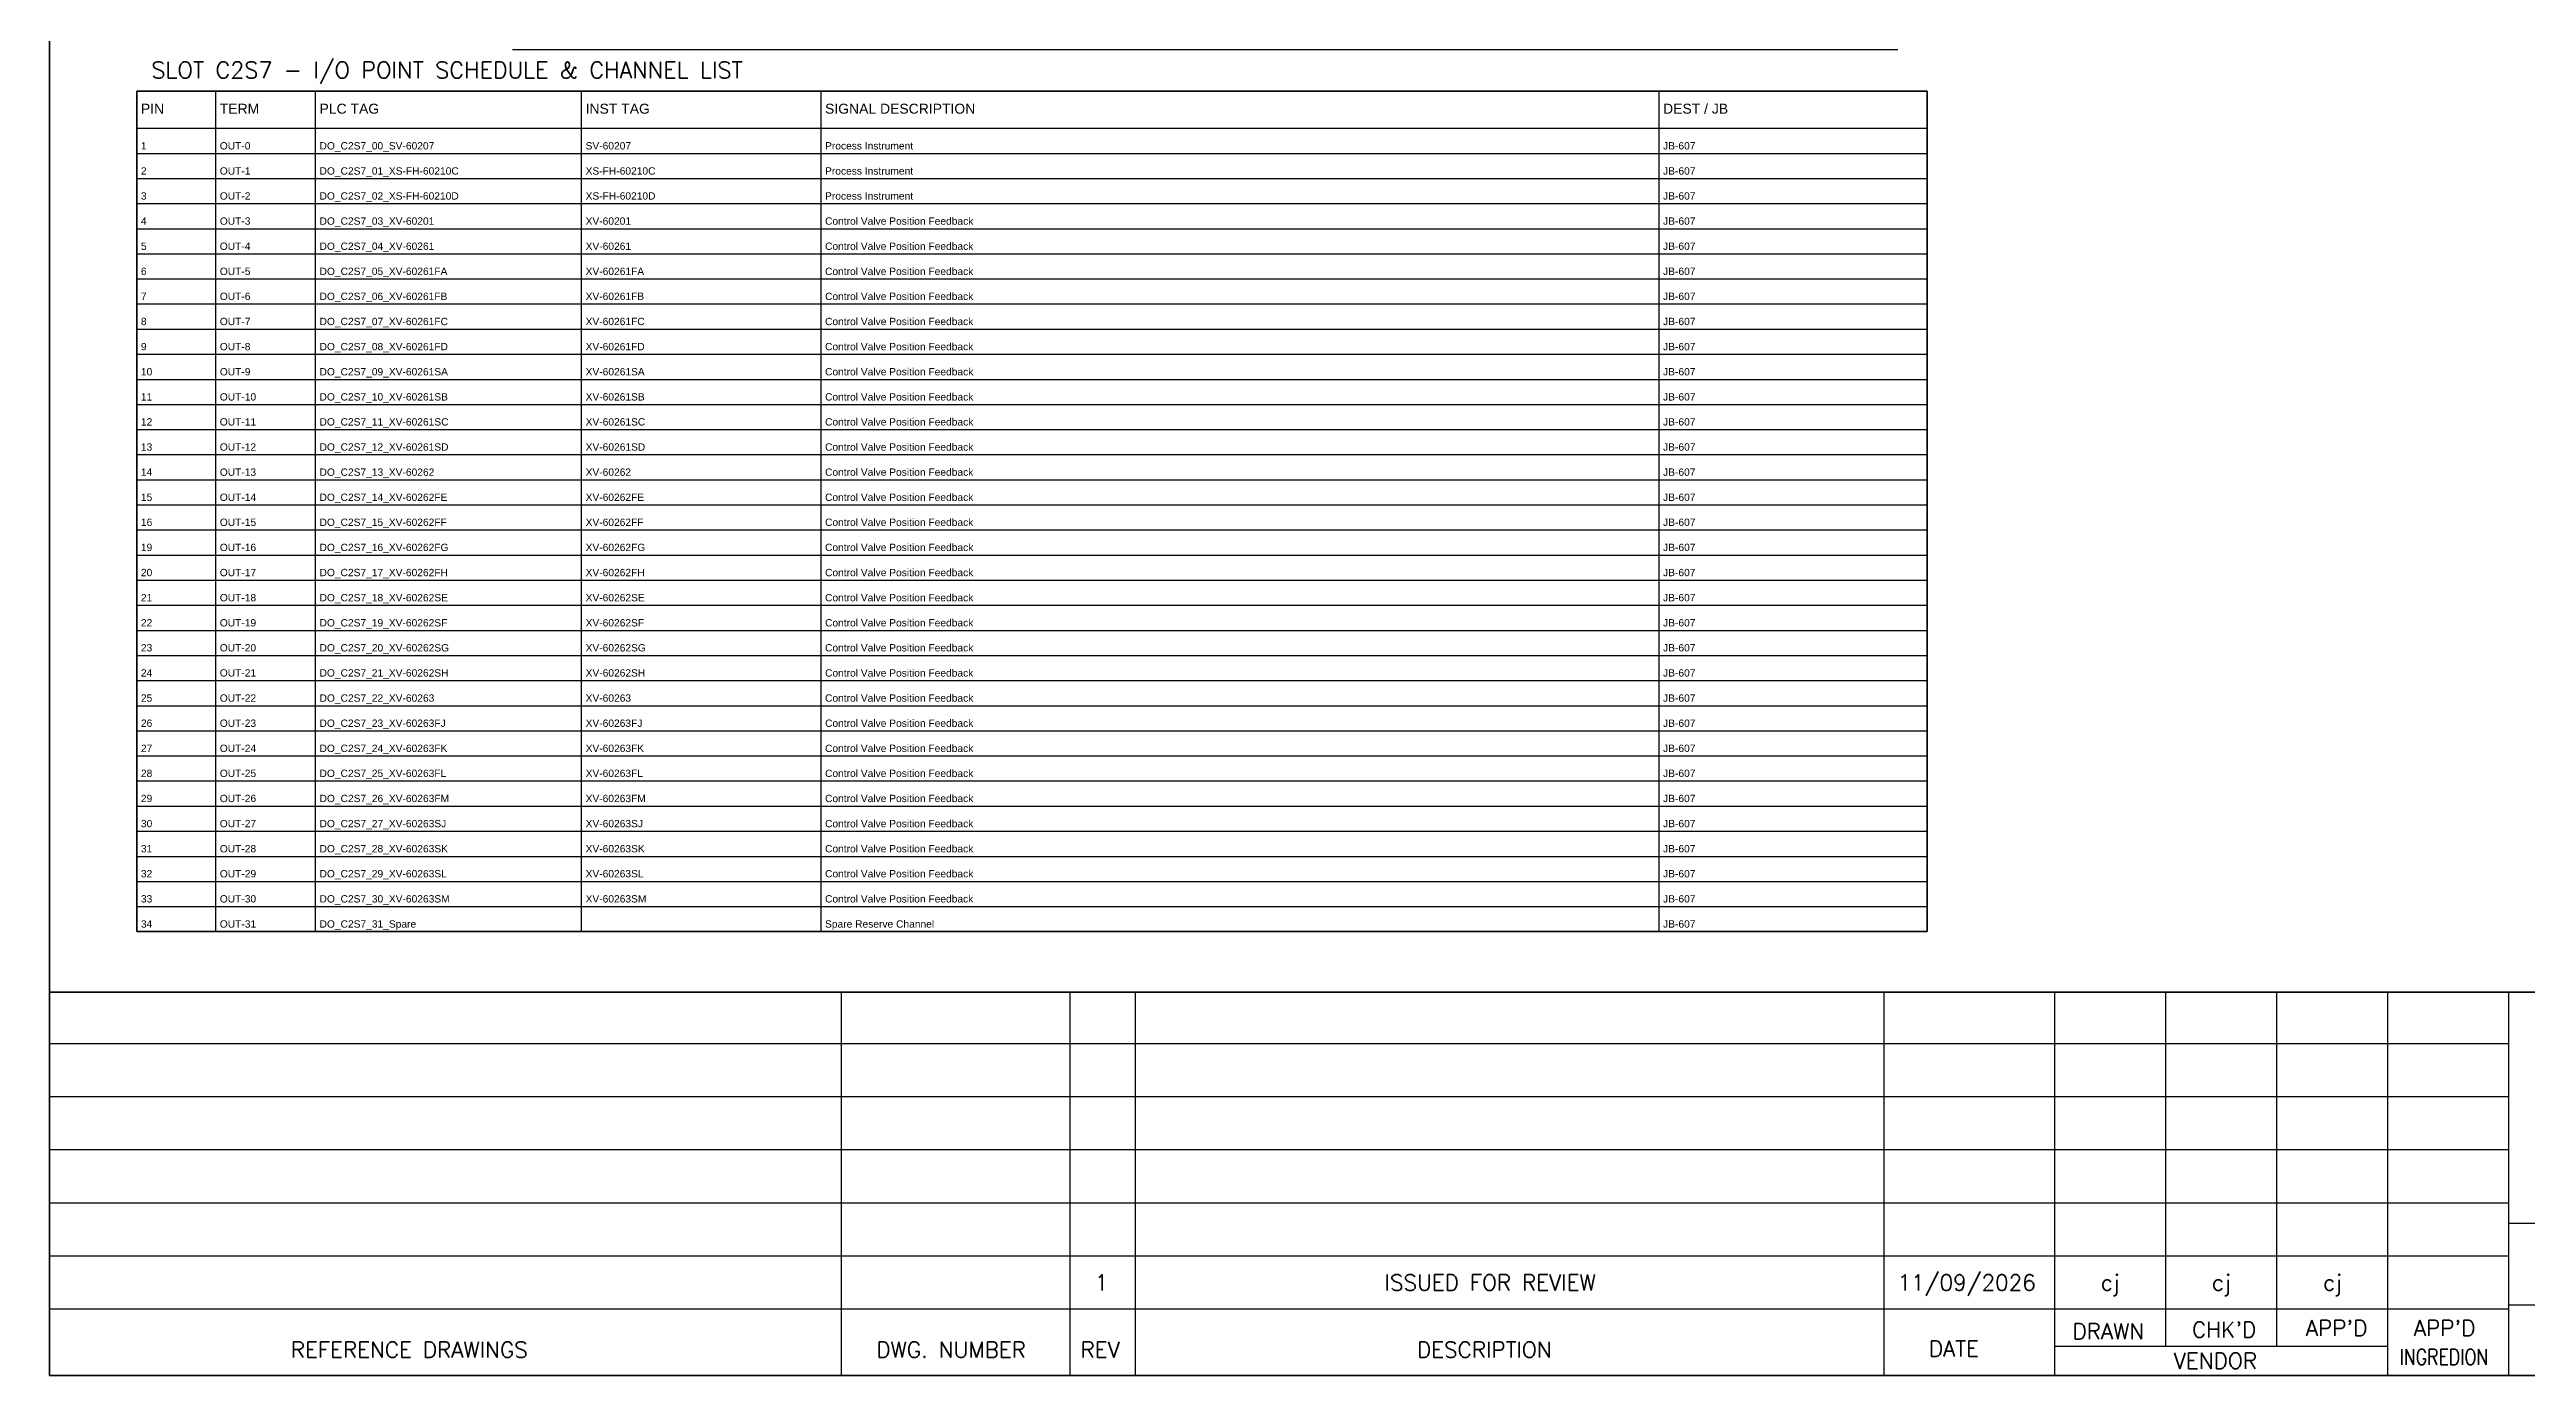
# Model space of a CAD drawing. Header units: millimetres. Extents: x 0 to 54213, y 0 to 2820.
# Drawn here: x 29353 to 31215, y 0 to 997 of the extents above; entities that cross this region are included whole.
import ezdxf
from ezdxf.enums import TextEntityAlignment as Align

# ---------------------------------------------------------------- set-up
doc = ezdxf.new("R2010")
doc.units = ezdxf.units.MM
for name, color, linetype in [('GT_1', 9, 'Continuous'), ('HELPPOINT', 7, 'Continuous'), ('MEMBER', 7, 'Continuous')]:
    doc.layers.add(name, color=color, linetype=linetype)
doc.layers.add('IE-WIRE', color=7, linetype='Continuous', lineweight=25)
doc.styles.add('ROMANS', font='romans.shx', dxfattribs={"width": 0.85, "height": 25})
doc.styles.get("Standard").update_dxf_attribs({"font": 'arial.ttf'})

msp = doc.modelspace()

# ---------------------------------------------------------------- linework, layer by layer
at = {"color": 7}
for p, q in [((29478.1, 333.8), (29478.1, 965.9)), ((29553.1, 333.8), (29553.1, 965.9)), ((29753.1, 333.8), (29753.1, 965.9)), ((29933.1, 333.8), (29933.1, 965.9)), ((30563.1, 333.8), (30563.1, 965.9)), ((29418.8, 937.9), (30764.6, 937.9))]:
    msp.add_line(p, q, dxfattribs=at)
at = {"color": 8}
for p, q in [((29418.8, 919), (30764.6, 919)), ((29418.8, 900.1), (30764.6, 900.1)), ((29418.8, 881.3), (30764.6, 881.3)), ((29418.8, 862.4), (30764.6, 862.4)), ((29418.8, 843.5), (30764.6, 843.5)), ((29418.8, 824.6), (30764.6, 824.6)), ((29418.8, 805.8), (30764.6, 805.8)), ((29418.8, 786.9), (30764.6, 786.9)), ((29418.8, 768), (30764.6, 768)), ((29418.8, 749.1), (30764.6, 749.1)), ((29418.8, 730.2), (30764.6, 730.2)), ((29418.8, 711.4), (30764.6, 711.4)), ((29418.8, 692.5), (30764.6, 692.5)), ((29418.8, 673.6), (30764.6, 673.6)), ((29418.8, 654.7), (30764.6, 654.7)), ((29418.8, 635.9), (30764.6, 635.9)), ((29418.8, 617), (30764.6, 617)), ((29418.8, 598.1), (30764.6, 598.1)), ((29418.8, 579.2), (30764.6, 579.2)), ((29418.8, 560.3), (30764.6, 560.3)), ((29418.8, 541.5), (30764.6, 541.5)), ((29418.8, 522.6), (30764.6, 522.6)), ((29418.8, 503.7), (30764.6, 503.7)), ((29418.8, 484.8), (30764.6, 484.8)), ((29418.8, 465.9), (30764.6, 465.9)), ((29418.8, 447.1), (30764.6, 447.1)), ((29418.8, 428.2), (30764.6, 428.2)), ((29418.8, 409.3), (30764.6, 409.3)), ((29418.8, 390.4), (30764.6, 390.4)), ((29418.8, 371.6), (30764.6, 371.6)), ((29418.8, 352.7), (30764.6, 352.7))]:
    msp.add_line(p, q, dxfattribs=at)
msp.add_lwpolyline([(29418.8, 965.9), (30764.6, 965.9), (30764.6, 333.8), (29418.8, 333.8)], close=True)
at = {"color": 7}
msp.add_lwpolyline([(29418.8, 333.8), (30764.6, 333.8), (30764.6, 965.9), (29418.8, 965.9), (29418.8, 333.8)], dxfattribs=at)
at = {"layer": 'GT_1', "color": 4}
for p, q in [((29948.5, 0), (29948.5, 288.2)), ((30120.4, 0), (30120.4, 288.2)), ((30169.6, 0), (30169.6, 288.2)), ((30732.2, 0), (30732.2, 288.2)), ((30860.5, 0), (30860.5, 288.2)), ((30944.1, 21.8), (30944.1, 288.2)), ((31027.6, 21.8), (31027.6, 288.2)), ((31110.9, 0), (31110.9, 288.2)), ((31201.9, 0), (31201.9, 288.2)), ((31201.9, 249.3), (29353.1, 249.3)), ((31201.9, 209.5), (29353.1, 209.5)), ((31201.9, 169.6), (29353.1, 169.6)), ((31201.9, 129.7), (29353.1, 129.7)), ((31988.9, 114.3), (31201.9, 114.3)), ((31201.9, 89.7), (29353.1, 89.7)), ((31201.8, 49.8), (29353.1, 49.8)), ((31988.9, 52.9), (31201.9, 52.9)), ((31110.9, 21.8), (30860.5, 21.8))]:
    msp.add_line(p, q, dxfattribs=at)
at = {"layer": 'HELPPOINT', "color": 4, "lineweight": 35}
for p, q in [((29353.1, 0), (29353.1, 2704.2)), ((29353.1, 0), (29353.1, 2704.2)), ((33246.4, 0), (29353.1, 0)), ((33246.4, 0), (29353.1, 0))]:
    msp.add_line(p, q, dxfattribs=at)
at = {"layer": 'IE-WIRE', "color": 4}
msp.add_line((29701.2, 997.2), (30742.5, 997.2), dxfattribs=at)
at = {"layer": 'MEMBER', "color": 4, "lineweight": 35}
msp.add_line((29353.1, 288.2), (33246.4, 288.2), dxfattribs=at)
msp.add_line((29353.1, 288.2), (33246.4, 288.2), dxfattribs=at)

# ---------------------------------------------------------------- texts
at = {"color": 3}
for s, p in [('PIN', (29421.8, 948.9)), ('TERM', (29481.1, 948.9)), ('PLC TAG', (29556.1, 948.9)), ('INST TAG', (29756.1, 948.9)), ('SIGNAL DESCRIPTION', (29936.1, 948.9)), ('DEST / JB', (30566.1, 948.9))]:
    msp.add_text(s, height=7.5, dxfattribs=at).set_placement(p)
at = {"color": 7}
for s, p in [('1', (29421.8, 922)), ('OUT-0', (29481.1, 922)), ('DO_C2S7_00_SV-60207', (29556.1, 922)), ('SV-60207', (29756.1, 922)), ('Process Instrument', (29936.1, 922)), ('JB-607', (30566.1, 922)), ('2', (29421.8, 903.1)), ('OUT-1', (29481.1, 903.1)), ('DO_C2S7_01_XS-FH-60210C', (29556.1, 903.1)), ('XS-FH-60210C', (29756.1, 903.1)), ('Process Instrument', (29936.1, 903.1)), ('JB-607', (30566.1, 903.1)), ('3', (29421.8, 884.3)), ('OUT-2', (29481.1, 884.3)), ('DO_C2S7_02_XS-FH-60210D', (29556.1, 884.3)), ('XS-FH-60210D', (29756.1, 884.3)), ('Process Instrument', (29936.1, 884.3)), ('JB-607', (30566.1, 884.3)), ('4', (29421.8, 865.4)), ('OUT-3', (29481.1, 865.4)), ('DO_C2S7_03_XV-60201', (29556.1, 865.4)), ('XV-60201', (29756.1, 865.4)), ('Control Valve Position Feedback', (29936.1, 865.4)), ('JB-607', (30566.1, 865.4)), ('5', (29421.8, 846.5)), ('OUT-4', (29481.1, 846.5)), ('DO_C2S7_04_XV-60261', (29556.1, 846.5)), ('XV-60261', (29756.1, 846.5)), ('Control Valve Position Feedback', (29936.1, 846.5)), ('JB-607', (30566.1, 846.5)), ('6', (29421.8, 827.6)), ('OUT-5', (29481.1, 827.6)), ('DO_C2S7_05_XV-60261FA', (29556.1, 827.6)), ('XV-60261FA', (29756.1, 827.6)), ('Control Valve Position Feedback', (29936.1, 827.6)), ('JB-607', (30566.1, 827.6)), ('7', (29421.8, 808.8)), ('OUT-6', (29481.1, 808.8)), ('DO_C2S7_06_XV-60261FB', (29556.1, 808.8)), ('XV-60261FB', (29756.1, 808.8)), ('Control Valve Position Feedback', (29936.1, 808.8)), ('JB-607', (30566.1, 808.8)), ('8', (29421.8, 789.9)), ('OUT-7', (29481.1, 789.9)), ('DO_C2S7_07_XV-60261FC', (29556.1, 789.9)), ('XV-60261FC', (29756.1, 789.9)), ('Control Valve Position Feedback', (29936.1, 789.9)), ('JB-607', (30566.1, 789.9)), ('9', (29421.8, 771)), ('OUT-8', (29481.1, 771)), ('DO_C2S7_08_XV-60261FD', (29556.1, 771)), ('XV-60261FD', (29756.1, 771)), ('Control Valve Position Feedback', (29936.1, 771)), ('JB-607', (30566.1, 771)), ('10', (29421.8, 752.1)), ('OUT-9', (29481.1, 752.1)), ('DO_C2S7_09_XV-60261SA', (29556.1, 752.1)), ('XV-60261SA', (29756.1, 752.1)), ('Control Valve Position Feedback', (29936.1, 752.1)), ('JB-607', (30566.1, 752.1)), ('11', (29421.8, 733.2)), ('OUT-10', (29481.1, 733.2)), ('DO_C2S7_10_XV-60261SB', (29556.1, 733.2)), ('XV-60261SB', (29756.1, 733.2)), ('Control Valve Position Feedback', (29936.1, 733.2)), ('JB-607', (30566.1, 733.2)), ('12', (29421.8, 714.4)), ('OUT-11', (29481.1, 714.4)), ('DO_C2S7_11_XV-60261SC', (29556.1, 714.4)), ('XV-60261SC', (29756.1, 714.4)), ('Control Valve Position Feedback', (29936.1, 714.4)), ('JB-607', (30566.1, 714.4)), ('13', (29421.8, 695.5)), ('OUT-12', (29481.1, 695.5)), ('DO_C2S7_12_XV-60261SD', (29556.1, 695.5)), ('XV-60261SD', (29756.1, 695.5)), ('Control Valve Position Feedback', (29936.1, 695.5)), ('JB-607', (30566.1, 695.5)), ('14', (29421.8, 676.6)), ('OUT-13', (29481.1, 676.6)), ('DO_C2S7_13_XV-60262', (29556.1, 676.6)), ('XV-60262', (29756.1, 676.6)), ('Control Valve Position Feedback', (29936.1, 676.6)), ('JB-607', (30566.1, 676.6)), ('15', (29421.8, 657.7)), ('OUT-14', (29481.1, 657.7)), ('DO_C2S7_14_XV-60262FE', (29556.1, 657.7)), ('XV-60262FE', (29756.1, 657.7)), ('Control Valve Position Feedback', (29936.1, 657.7)), ('JB-607', (30566.1, 657.7)), ('16', (29421.8, 638.9)), ('OUT-15', (29481.1, 638.9)), ('DO_C2S7_15_XV-60262FF', (29556.1, 638.9)), ('XV-60262FF', (29756.1, 638.9)), ('Control Valve Position Feedback', (29936.1, 638.9)), ('JB-607', (30566.1, 638.9)), ('19', (29421.8, 620)), ('OUT-16', (29481.1, 620)), ('DO_C2S7_16_XV-60262FG', (29556.1, 620)), ('XV-60262FG', (29756.1, 620)), ('Control Valve Position Feedback', (29936.1, 620)), ('JB-607', (30566.1, 620)), ('20', (29421.8, 601.1)), ('OUT-17', (29481.1, 601.1)), ('DO_C2S7_17_XV-60262FH', (29556.1, 601.1)), ('XV-60262FH', (29756.1, 601.1)), ('Control Valve Position Feedback', (29936.1, 601.1)), ('JB-607', (30566.1, 601.1)), ('21', (29421.8, 582.2)), ('OUT-18', (29481.1, 582.2)), ('DO_C2S7_18_XV-60262SE', (29556.1, 582.2)), ('XV-60262SE', (29756.1, 582.2)), ('Control Valve Position Feedback', (29936.1, 582.2)), ('JB-607', (30566.1, 582.2)), ('22', (29421.8, 563.3)), ('OUT-19', (29481.1, 563.3)), ('DO_C2S7_19_XV-60262SF', (29556.1, 563.3)), ('XV-60262SF', (29756.1, 563.3)), ('Control Valve Position Feedback', (29936.1, 563.3)), ('JB-607', (30566.1, 563.3)), ('23', (29421.8, 544.5)), ('OUT-20', (29481.1, 544.5)), ('DO_C2S7_20_XV-60262SG', (29556.1, 544.5)), ('XV-60262SG', (29756.1, 544.5)), ('Control Valve Position Feedback', (29936.1, 544.5)), ('JB-607', (30566.1, 544.5)), ('24', (29421.8, 525.6)), ('OUT-21', (29481.1, 525.6)), ('DO_C2S7_21_XV-60262SH', (29556.1, 525.6)), ('XV-60262SH', (29756.1, 525.6)), ('Control Valve Position Feedback', (29936.1, 525.6)), ('JB-607', (30566.1, 525.6)), ('25', (29421.8, 506.7)), ('OUT-22', (29481.1, 506.7)), ('DO_C2S7_22_XV-60263', (29556.1, 506.7)), ('XV-60263', (29756.1, 506.7)), ('Control Valve Position Feedback', (29936.1, 506.7)), ('JB-607', (30566.1, 506.7)), ('26', (29421.8, 487.8)), ('OUT-23', (29481.1, 487.8)), ('DO_C2S7_23_XV-60263FJ', (29556.1, 487.8)), ('XV-60263FJ', (29756.1, 487.8)), ('Control Valve Position Feedback', (29936.1, 487.8)), ('JB-607', (30566.1, 487.8)), ('27', (29421.8, 468.9)), ('OUT-24', (29481.1, 468.9)), ('DO_C2S7_24_XV-60263FK', (29556.1, 468.9)), ('XV-60263FK', (29756.1, 468.9)), ('Control Valve Position Feedback', (29936.1, 468.9)), ('JB-607', (30566.1, 468.9)), ('28', (29421.8, 450.1)), ('OUT-25', (29481.1, 450.1)), ('DO_C2S7_25_XV-60263FL', (29556.1, 450.1)), ('XV-60263FL', (29756.1, 450.1)), ('Control Valve Position Feedback', (29936.1, 450.1)), ('JB-607', (30566.1, 450.1)), ('29', (29421.8, 431.2)), ('OUT-26', (29481.1, 431.2)), ('DO_C2S7_26_XV-60263FM', (29556.1, 431.2)), ('XV-60263FM', (29756.1, 431.2)), ('Control Valve Position Feedback', (29936.1, 431.2)), ('JB-607', (30566.1, 431.2)), ('30', (29421.8, 412.3)), ('OUT-27', (29481.1, 412.3)), ('DO_C2S7_27_XV-60263SJ', (29556.1, 412.3)), ('XV-60263SJ', (29756.1, 412.3)), ('Control Valve Position Feedback', (29936.1, 412.3)), ('JB-607', (30566.1, 412.3)), ('31', (29421.8, 393.4)), ('OUT-28', (29481.1, 393.4)), ('DO_C2S7_28_XV-60263SK', (29556.1, 393.4)), ('XV-60263SK', (29756.1, 393.4)), ('Control Valve Position Feedback', (29936.1, 393.4)), ('JB-607', (30566.1, 393.4)), ('32', (29421.8, 374.6)), ('OUT-29', (29481.1, 374.6)), ('DO_C2S7_29_XV-60263SL', (29556.1, 374.6)), ('XV-60263SL', (29756.1, 374.6)), ('Control Valve Position Feedback', (29936.1, 374.6)), ('JB-607', (30566.1, 374.6)), ('33', (29421.8, 355.7)), ('OUT-30', (29481.1, 355.7)), ('DO_C2S7_30_XV-60263SM', (29556.1, 355.7)), ('XV-60263SM', (29756.1, 355.7)), ('Control Valve Position Feedback', (29936.1, 355.7)), ('JB-607', (30566.1, 355.7)), ('34', (29421.8, 336.8)), ('OUT-31', (29481.1, 336.8)), ('DO_C2S7_31_Spare', (29556.1, 336.8)), ('Spare Reserve Channel', (29936.1, 336.8)), ('JB-607', (30566.1, 336.8))]:
    msp.add_text(s, height=5.5, dxfattribs=at).set_placement(p)
at = {"layer": 'MEMBER', "color": 4, "ltscale": 0.8, "style": 'ROMANS'}
for s, height, p in [('SLOT C2S7 - I/O POINT SCHEDULE & CHANNEL LIST', 12.35, (29429.7, 975.6)), ('DRAWN', 11.88, (30873.9, 27.3)), ("CHK'D", 11.88, (30963.7, 28.5)), ("APP'D", 11.88, (31049.3, 29.7)), ("APP'D", 11.88, (31130.5, 29.7)), ('REFERENCE DRAWINGS', 11.875, (29534.5, 13.4)), ('DWG. NUMBER', 11.875, (29974.7, 13.4)), ('REV', 11.88, (30128.2, 13.4)), ('DESCRIPTION', 11.875, (30381.1, 13.4)), ('DATE', 11.88, (30765.9, 14.2)), ('VENDOR', 11.88, (30950, 5.1))]:
    msp.add_text(s, height=height, dxfattribs=at).set_placement(p)
for s, height, p in [('1', 11.9, (30144, 69.9)), ('ISSUED FOR REVIEW', 11.875, (30436.1, 69.9)), ('11/09/2026', 11.88, (30794.3, 69.9)), ('cj', 11.88, (30902.2, 69.9)), ('cj', 11.88, (30985.8, 69.9)), ('cj', 11.88, (31069.3, 69.9))]:
    msp.add_text(s, height=height, dxfattribs=at).set_placement(p, align=Align.MIDDLE_CENTER)
at = {"layer": 'MEMBER', "color": 4, "ltscale": 0.8, "style": 'ROMANS', "width": 0.8}
msp.add_text('INGREDION', height=11.88, dxfattribs=at).set_placement((31119.7, 8))

doc.saveas('drawing.dxf')
